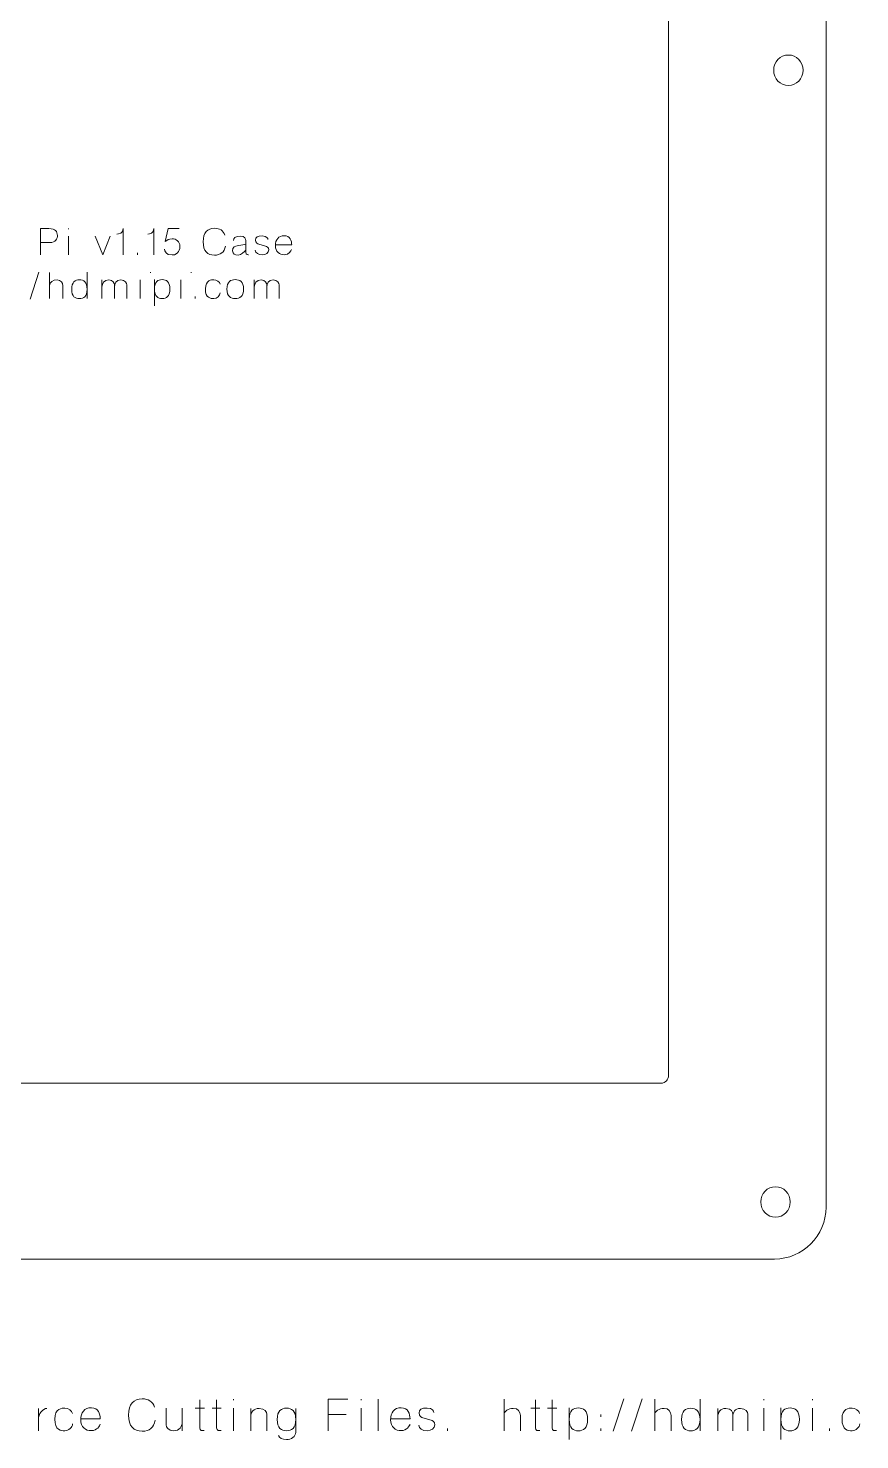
# Model space of a CAD drawing. Header units: inches. Extents: x -20.9 to 23.3, y -6.9 to 3.3.
# Drawn here: x -18.03 to -14.86, y -6.89 to -1.51 of the extents above; entities that cross this region are included whole.
import ezdxf

# ---------------------------------------------------------------- set-up
doc = ezdxf.new("R2010")
doc.units = ezdxf.units.IN
doc.header["$MEASUREMENT"] = 0
doc.layers.add('Layer 1', color=7, linetype='Continuous')

msp = doc.modelspace()

# ---------------------------------------------------------------- linework, layer by layer
at = {"layer": 'Layer 1', "color": 140, "lineweight": 9}
for points, knots in [([(-20.6968, -6.1997), (-20.805, -6.1997), (-20.8936, -6.1111), (-20.8936, -6.0028), (-20.8936, -6.0028), (-20.8936, 2.6586), (-20.8936, 2.6586), (-20.8936, 2.7668), (-20.805, 2.8554), (-20.6968, 2.8554), (-20.6968, 2.8554), (-15.1849, 2.8554), (-15.1849, 2.8554), (-15.0767, 2.8554), (-14.9881, 2.7668), (-14.9881, 2.6586), (-14.9881, 2.6586), (-14.9881, -6.0028), (-14.9881, -6.0028), (-14.9881, -6.1111), (-15.0767, -6.1997), (-15.1849, -6.1997), (-15.1849, -6.1997), (-20.6968, -6.1997), (-20.6968, -6.1997)], [0, 0, 0, 0, 1, 1, 1, 2, 2, 2, 3, 3, 3, 4, 4, 4, 5, 5, 5, 6, 6, 6, 7, 7, 7, 8, 8, 8, 8]), ([(-20.4324, -5.5304), (-20.4479, -5.5304), (-20.4605, -5.5169), (-20.4605, -5.5003), (-20.4605, -5.5003), (-20.4605, 2.1578), (-20.4605, 2.1578), (-20.4605, 2.1744), (-20.4479, 2.1879), (-20.4324, 2.1879), (-20.4324, 2.1879), (-15.6166, 2.1879), (-15.6166, 2.1879), (-15.6011, 2.1879), (-15.5885, 2.1744), (-15.5885, 2.1578), (-15.5885, 2.1578), (-15.5885, -5.5003), (-15.5885, -5.5003), (-15.5885, -5.5169), (-15.6011, -5.5304), (-15.6166, -5.5304), (-15.6166, -5.5304), (-20.4324, -5.5304), (-20.4324, -5.5304)], [0, 0, 0, 0, 1, 1, 1, 2, 2, 2, 3, 3, 3, 4, 4, 4, 5, 5, 5, 6, 6, 6, 7, 7, 7, 8, 8, 8, 8]), ([(-15.0755, -1.6721), (-15.0755, -1.7042), (-15.1006, -1.7302), (-15.1316, -1.7302), (-15.1626, -1.7302), (-15.1877, -1.7042), (-15.1877, -1.6721), (-15.1877, -1.6401), (-15.1626, -1.6141), (-15.1316, -1.6141), (-15.1006, -1.6141), (-15.0755, -1.6401), (-15.0755, -1.6721)], [0, 0, 0, 0, 1, 1, 1, 2, 2, 2, 3, 3, 3, 4, 4, 4, 4]), ([(-15.1247, -5.9825), (-15.1247, -6.0145), (-15.1498, -6.0405), (-15.1808, -6.0405), (-15.2118, -6.0405), (-15.2369, -6.0145), (-15.2369, -5.9825), (-15.2369, -5.9504), (-15.2118, -5.9244), (-15.1808, -5.9244), (-15.1498, -5.9244), (-15.1247, -5.9504), (-15.1247, -5.9825)], [0, 0, 0, 0, 1, 1, 1, 2, 2, 2, 3, 3, 3, 4, 4, 4, 4])]:
    msp.add_open_spline(points, degree=3, knots=knots, dxfattribs=at)
at = {"layer": 'Layer 1', "color": 222, "lineweight": 9}
for points, knots in [([(-17.9825, -2.3753), (-17.9825, -2.3753), (-17.9825, -2.2752), (-17.9825, -2.2752), (-17.9825, -2.2752), (-17.9505, -2.2752), (-17.9505, -2.2752), (-17.9248, -2.2752), (-17.919, -2.2875), (-17.9183, -2.3009), (-17.9178, -2.3144), (-17.925, -2.3284), (-17.9479, -2.3284), (-17.9479, -2.3284), (-17.9825, -2.3284), (-17.9825, -2.3284), (-17.9825, -2.3284), (-17.9479, -2.3284), (-17.9479, -2.3284), (-17.9254, -2.3284), (-17.9178, -2.3144), (-17.9183, -2.3009), (-17.919, -2.2875), (-17.9251, -2.2752), (-17.9505, -2.2752), (-17.9505, -2.2752), (-17.9825, -2.2752), (-17.9825, -2.2752), (-17.9825, -2.2752), (-17.9825, -2.3753), (-17.9825, -2.3753)], [0, 0, 0, 0, 1, 1, 1, 2, 2, 2, 3, 3, 3, 4, 4, 4, 5, 5, 5, 6, 6, 6, 7, 7, 7, 8, 8, 8, 9, 9, 9, 10, 10, 10, 10]), ([(-17.8756, -2.2776), (-17.8756, -2.2776), (-17.8756, -2.2751), (-17.8756, -2.2751), (-17.8756, -2.2751), (-17.8756, -2.2776), (-17.8756, -2.2776)], [0, 0, 0, 0, 1, 1, 1, 2, 2, 2, 2]), ([(-17.8756, -2.3752), (-17.8756, -2.3752), (-17.8756, -2.304), (-17.8756, -2.304), (-17.8756, -2.304), (-17.8756, -2.3755), (-17.8756, -2.3752)], [0, 0, 0, 0, 1, 1, 1, 2, 2, 2, 2]), ([(-17.7457, -2.3753), (-17.7457, -2.3753), (-17.7738, -2.3041), (-17.7738, -2.3041), (-17.7738, -2.3041), (-17.7457, -2.3753), (-17.7457, -2.3753), (-17.7457, -2.3753), (-17.7172, -2.3041), (-17.7172, -2.3041), (-17.7172, -2.3041), (-17.7457, -2.3753), (-17.7457, -2.3753)], [0, 0, 0, 0, 1, 1, 1, 2, 2, 2, 3, 3, 3, 4, 4, 4, 4]), ([(-17.6679, -2.3753), (-17.6679, -2.3753), (-17.6679, -2.2752), (-17.6679, -2.2752), (-17.6679, -2.2923), (-17.6844, -2.2963), (-17.6915, -2.2969), (-17.6844, -2.2963), (-17.6679, -2.2923), (-17.6679, -2.2752), (-17.6679, -2.2752), (-17.6679, -2.3753), (-17.6679, -2.3753)], [0, 0, 0, 0, 1, 1, 1, 2, 2, 2, 3, 3, 3, 4, 4, 4, 4]), ([(-17.5502, -2.2752), (-17.5502, -2.2923), (-17.5667, -2.2963), (-17.5738, -2.2969), (-17.5667, -2.2963), (-17.5502, -2.2923), (-17.5502, -2.2752), (-17.5502, -2.2752), (-17.5502, -2.3753), (-17.5502, -2.3753), (-17.5502, -2.3753), (-17.5502, -2.2752), (-17.5502, -2.2752)], [0, 0, 0, 0, 1, 1, 1, 2, 2, 2, 3, 3, 3, 4, 4, 4, 4]), ([(-17.4543, -2.2752), (-17.4543, -2.2752), (-17.4959, -2.2752), (-17.4959, -2.2752), (-17.4959, -2.2752), (-17.507, -2.3249), (-17.507, -2.3249), (-17.4991, -2.3183), (-17.4941, -2.3143), (-17.4804, -2.3143), (-17.4666, -2.3143), (-17.4511, -2.3235), (-17.4511, -2.343), (-17.4511, -2.3514), (-17.4557, -2.3757), (-17.4807, -2.3757), (-17.5055, -2.3757), (-17.5088, -2.3614), (-17.5105, -2.3533), (-17.5088, -2.3614), (-17.5055, -2.3757), (-17.4807, -2.3757), (-17.4557, -2.3757), (-17.4511, -2.3514), (-17.4511, -2.343), (-17.4511, -2.3235), (-17.4666, -2.3143), (-17.4804, -2.3143), (-17.4941, -2.3143), (-17.4991, -2.3183), (-17.507, -2.3249), (-17.507, -2.3249), (-17.4959, -2.2752), (-17.4959, -2.2752), (-17.4959, -2.2752), (-17.4543, -2.2752), (-17.4543, -2.2752)], [0, 0, 0, 0, 1, 1, 1, 2, 2, 2, 3, 3, 3, 4, 4, 4, 5, 5, 5, 6, 6, 6, 7, 7, 7, 8, 8, 8, 9, 9, 9, 10, 10, 10, 11, 11, 11, 12, 12, 12, 12]), ([(-17.2778, -2.3417), (-17.2822, -2.3656), (-17.2966, -2.3764), (-17.3194, -2.3764), (-17.347, -2.3764), (-17.3627, -2.3608), (-17.3627, -2.3252), (-17.3627, -2.2898), (-17.347, -2.274), (-17.3194, -2.274), (-17.2997, -2.274), (-17.2861, -2.2822), (-17.28, -2.2999), (-17.2861, -2.2822), (-17.2997, -2.274), (-17.3194, -2.274), (-17.347, -2.274), (-17.3627, -2.2898), (-17.3627, -2.3252), (-17.3627, -2.3608), (-17.347, -2.3764), (-17.3194, -2.3764), (-17.2966, -2.3764), (-17.2822, -2.3656), (-17.2778, -2.3417)], [0, 0, 0, 0, 1, 1, 1, 2, 2, 2, 3, 3, 3, 4, 4, 4, 5, 5, 5, 6, 6, 6, 7, 7, 7, 8, 8, 8, 8]), ([(-17.1901, -2.3753), (-17.1901, -2.3753), (-17.2, -2.3746), (-17.2, -2.3663), (-17.2, -2.3663), (-17.2, -2.3206), (-17.2, -2.3206), (-17.2, -2.3148), (-17.2029, -2.3037), (-17.2216, -2.3037), (-17.2404, -2.3037), (-17.2473, -2.3122), (-17.2473, -2.3209), (-17.2473, -2.3122), (-17.2404, -2.3037), (-17.2216, -2.3037), (-17.2029, -2.3037), (-17.2, -2.3148), (-17.2, -2.3206), (-17.2, -2.3206), (-17.2, -2.3663), (-17.2, -2.3663), (-17.2, -2.3746), (-17.1901, -2.3753), (-17.1901, -2.3753)], [0, 0, 0, 0, 1, 1, 1, 2, 2, 2, 3, 3, 3, 4, 4, 4, 5, 5, 5, 6, 6, 6, 7, 7, 7, 8, 8, 8, 8]), ([(-17.1158, -2.3169), (-17.1155, -2.3134), (-17.1201, -2.3037), (-17.1376, -2.303), (-17.1551, -2.3026), (-17.1631, -2.3081), (-17.1631, -2.3188), (-17.1631, -2.3297), (-17.1541, -2.333), (-17.1508, -2.334), (-17.1508, -2.334), (-17.1246, -2.3417), (-17.1246, -2.3417), (-17.1211, -2.3426), (-17.1128, -2.3463), (-17.1128, -2.3566), (-17.1128, -2.3669), (-17.1237, -2.3753), (-17.1376, -2.3753), (-17.1515, -2.3753), (-17.1641, -2.368), (-17.1641, -2.3571), (-17.1641, -2.368), (-17.1515, -2.3753), (-17.1376, -2.3753), (-17.1237, -2.3753), (-17.1128, -2.3669), (-17.1128, -2.3566), (-17.1128, -2.3463), (-17.1211, -2.3426), (-17.1246, -2.3417), (-17.1246, -2.3417), (-17.1508, -2.334), (-17.1508, -2.334), (-17.1541, -2.333), (-17.1631, -2.3297), (-17.1631, -2.3188), (-17.1631, -2.3081), (-17.1551, -2.3026), (-17.1376, -2.303), (-17.1201, -2.3037), (-17.1155, -2.3134), (-17.1158, -2.3169)], [0, 0, 0, 0, 1, 1, 1, 2, 2, 2, 3, 3, 3, 4, 4, 4, 5, 5, 5, 6, 6, 6, 7, 7, 7, 8, 8, 8, 9, 9, 9, 10, 10, 10, 11, 11, 11, 12, 12, 12, 13, 13, 13, 14, 14, 14, 14]), ([(-17.0872, -2.3373), (-17.0872, -2.3373), (-17.0251, -2.3373), (-17.0251, -2.3373), (-17.0251, -2.3219), (-17.0312, -2.3022), (-17.0533, -2.3022), (-17.0752, -2.3022), (-17.0873, -2.3172), (-17.0873, -2.3401), (-17.0873, -2.3631), (-17.0718, -2.3753), (-17.0533, -2.3748), (-17.0347, -2.3742), (-17.0267, -2.3598), (-17.0257, -2.3546), (-17.0267, -2.3598), (-17.0347, -2.3742), (-17.0533, -2.3748), (-17.0718, -2.3753), (-17.0873, -2.3631), (-17.0873, -2.3401), (-17.0873, -2.3172), (-17.0752, -2.3022), (-17.0533, -2.3022), (-17.0312, -2.3022), (-17.0251, -2.3219), (-17.0251, -2.3373), (-17.0251, -2.3373), (-17.0872, -2.3373), (-17.0872, -2.3373)], [0, 0, 0, 0, 1, 1, 1, 2, 2, 2, 3, 3, 3, 4, 4, 4, 5, 5, 5, 6, 6, 6, 7, 7, 7, 8, 8, 8, 9, 9, 9, 10, 10, 10, 10]), ([(-17.2, -2.3571), (-17.2041, -2.3631), (-17.2184, -2.3766), (-17.2298, -2.3762), (-17.2413, -2.3757), (-17.2505, -2.3721), (-17.2505, -2.3594), (-17.2505, -2.3465), (-17.2427, -2.341), (-17.228, -2.3397), (-17.2134, -2.3383), (-17.2069, -2.336), (-17.2, -2.3341), (-17.2069, -2.336), (-17.2134, -2.3383), (-17.228, -2.3397), (-17.2427, -2.341), (-17.2505, -2.3465), (-17.2505, -2.3594), (-17.2505, -2.3721), (-17.2413, -2.3757), (-17.2298, -2.3762), (-17.2184, -2.3766), (-17.2041, -2.3631), (-17.2, -2.3571)], [0, 0, 0, 0, 1, 1, 1, 2, 2, 2, 3, 3, 3, 4, 4, 4, 5, 5, 5, 6, 6, 6, 7, 7, 7, 8, 8, 8, 8]), ([(-17.6131, -2.3677), (-17.6131, -2.3677), (-17.6131, -2.3753), (-17.6131, -2.3753), (-17.6131, -2.3753), (-17.6131, -2.3677), (-17.6131, -2.3677)], [0, 0, 0, 0, 1, 1, 1, 2, 2, 2, 2]), ([(-18.0225, -2.5434), (-18.0225, -2.5434), (-17.9885, -2.4409), (-17.9885, -2.4409), (-17.9885, -2.4409), (-18.0225, -2.5434), (-18.0225, -2.5434)], [0, 0, 0, 0, 1, 1, 1, 2, 2, 2, 2]), ([(-17.9489, -2.542), (-17.9489, -2.542), (-17.9489, -2.4419), (-17.9489, -2.4419), (-17.9489, -2.4419), (-17.9489, -2.542), (-17.9489, -2.542)], [0, 0, 0, 0, 1, 1, 1, 2, 2, 2, 2]), ([(-17.897, -2.542), (-17.897, -2.542), (-17.897, -2.4933), (-17.897, -2.4933), (-17.897, -2.4806), (-17.9046, -2.4711), (-17.9195, -2.4708), (-17.9346, -2.4705), (-17.9489, -2.4797), (-17.9489, -2.4917), (-17.9489, -2.4797), (-17.9346, -2.4705), (-17.9195, -2.4708), (-17.9046, -2.4711), (-17.897, -2.4806), (-17.897, -2.4933), (-17.897, -2.4933), (-17.897, -2.542), (-17.897, -2.542)], [0, 0, 0, 0, 1, 1, 1, 2, 2, 2, 3, 3, 3, 4, 4, 4, 5, 5, 5, 6, 6, 6, 6]), ([(-17.8637, -2.5062), (-17.8637, -2.5339), (-17.8506, -2.542), (-17.8345, -2.542), (-17.8184, -2.542), (-17.805, -2.5339), (-17.805, -2.5062), (-17.805, -2.4784), (-17.8184, -2.4704), (-17.8345, -2.4704), (-17.8506, -2.4704), (-17.8637, -2.4784), (-17.8637, -2.5062)], [0, 0, 0, 0, 1, 1, 1, 2, 2, 2, 3, 3, 3, 4, 4, 4, 4]), ([(-17.8637, -2.5062), (-17.8637, -2.5339), (-17.8506, -2.542), (-17.8345, -2.542), (-17.8184, -2.542), (-17.805, -2.5339), (-17.805, -2.5062), (-17.805, -2.4784), (-17.8184, -2.4704), (-17.8345, -2.4704), (-17.8506, -2.4704), (-17.8637, -2.4784), (-17.8637, -2.5062)], [0, 0, 0, 0, 1, 1, 1, 2, 2, 2, 3, 3, 3, 4, 4, 4, 4]), ([(-17.8049, -2.542), (-17.8049, -2.542), (-17.8049, -2.4416), (-17.8049, -2.4416), (-17.8049, -2.4416), (-17.8049, -2.542), (-17.8049, -2.542)], [0, 0, 0, 0, 1, 1, 1, 2, 2, 2, 2]), ([(-17.701, -2.4893), (-17.701, -2.4829), (-17.7052, -2.4709), (-17.7228, -2.4708), (-17.7404, -2.4706), (-17.7484, -2.4844), (-17.7484, -2.4972), (-17.7484, -2.4844), (-17.7404, -2.4706), (-17.7228, -2.4708), (-17.7052, -2.4709), (-17.701, -2.4829), (-17.701, -2.4893), (-17.701, -2.4893), (-17.701, -2.542), (-17.701, -2.542), (-17.701, -2.542), (-17.701, -2.4893), (-17.701, -2.4893)], [0, 0, 0, 0, 1, 1, 1, 2, 2, 2, 3, 3, 3, 4, 4, 4, 5, 5, 5, 6, 6, 6, 6]), ([(-17.7484, -2.4708), (-17.7484, -2.4708), (-17.7484, -2.542), (-17.7484, -2.542), (-17.7484, -2.542), (-17.7484, -2.4708), (-17.7484, -2.4708)], [0, 0, 0, 0, 1, 1, 1, 2, 2, 2, 2]), ([(-17.6533, -2.4893), (-17.6533, -2.4829), (-17.6594, -2.4709), (-17.677, -2.4708), (-17.6946, -2.4706), (-17.701, -2.4844), (-17.701, -2.4972), (-17.701, -2.4844), (-17.6946, -2.4706), (-17.677, -2.4708), (-17.6594, -2.4709), (-17.6533, -2.4829), (-17.6533, -2.4893), (-17.6533, -2.4893), (-17.6533, -2.542), (-17.6533, -2.542), (-17.6533, -2.542), (-17.6533, -2.4893), (-17.6533, -2.4893)], [0, 0, 0, 0, 1, 1, 1, 2, 2, 2, 3, 3, 3, 4, 4, 4, 5, 5, 5, 6, 6, 6, 6]), ([(-17.6027, -2.5419), (-17.6027, -2.5419), (-17.6027, -2.4706), (-17.6027, -2.4706), (-17.6027, -2.4706), (-17.6027, -2.5421), (-17.6027, -2.5419)], [0, 0, 0, 0, 1, 1, 1, 2, 2, 2, 2]), ([(-17.5633, -2.4443), (-17.5633, -2.4443), (-17.5633, -2.4418), (-17.5633, -2.4418), (-17.5633, -2.4418), (-17.5633, -2.4443), (-17.5633, -2.4443)], [0, 0, 0, 0, 1, 1, 1, 2, 2, 2, 2]), ([(-17.5484, -2.4694), (-17.5484, -2.4694), (-17.5484, -2.5696), (-17.5484, -2.5696), (-17.5484, -2.5696), (-17.5484, -2.4694), (-17.5484, -2.4694)], [0, 0, 0, 0, 1, 1, 1, 2, 2, 2, 2]), ([(-17.5482, -2.5056), (-17.5482, -2.4776), (-17.535, -2.4694), (-17.5189, -2.4694), (-17.5028, -2.4694), (-17.4895, -2.4776), (-17.4895, -2.5056), (-17.4895, -2.5338), (-17.5028, -2.542), (-17.5189, -2.542), (-17.535, -2.542), (-17.5482, -2.5338), (-17.5482, -2.5056)], [0, 0, 0, 0, 1, 1, 1, 2, 2, 2, 3, 3, 3, 4, 4, 4, 4]), ([(-17.4477, -2.5419), (-17.4477, -2.5419), (-17.4477, -2.4706), (-17.4477, -2.4706), (-17.4477, -2.4706), (-17.4477, -2.5421), (-17.4477, -2.5419)], [0, 0, 0, 0, 1, 1, 1, 2, 2, 2, 2]), ([(-17.4083, -2.4443), (-17.4083, -2.4443), (-17.4083, -2.4418), (-17.4083, -2.4418), (-17.4083, -2.4418), (-17.4083, -2.4443), (-17.4083, -2.4443)], [0, 0, 0, 0, 1, 1, 1, 2, 2, 2, 2]), ([(-17.2975, -2.5194), (-17.298, -2.531), (-17.3105, -2.542), (-17.3223, -2.542), (-17.3339, -2.542), (-17.354, -2.54), (-17.354, -2.5052), (-17.354, -2.4705), (-17.3315, -2.4701), (-17.3217, -2.4701), (-17.3118, -2.4701), (-17.2988, -2.4777), (-17.298, -2.4874), (-17.2988, -2.4777), (-17.3118, -2.4701), (-17.3217, -2.4701), (-17.3315, -2.4701), (-17.354, -2.4705), (-17.354, -2.5052), (-17.354, -2.54), (-17.3339, -2.542), (-17.3223, -2.542), (-17.3105, -2.542), (-17.298, -2.531), (-17.2975, -2.5194)], [0, 0, 0, 0, 1, 1, 1, 2, 2, 2, 3, 3, 3, 4, 4, 4, 5, 5, 5, 6, 6, 6, 7, 7, 7, 8, 8, 8, 8]), ([(-17.2718, -2.5056), (-17.2718, -2.4776), (-17.2575, -2.4694), (-17.2403, -2.4694), (-17.223, -2.4694), (-17.2088, -2.4776), (-17.2088, -2.5056), (-17.2088, -2.5338), (-17.223, -2.542), (-17.2403, -2.542), (-17.2575, -2.542), (-17.2718, -2.5338), (-17.2718, -2.5056)], [0, 0, 0, 0, 1, 1, 1, 2, 2, 2, 3, 3, 3, 4, 4, 4, 4]), ([(-17.1203, -2.4893), (-17.1203, -2.4829), (-17.1245, -2.4709), (-17.1421, -2.4708), (-17.1597, -2.4706), (-17.1677, -2.4844), (-17.1677, -2.4972), (-17.1677, -2.4844), (-17.1597, -2.4706), (-17.1421, -2.4708), (-17.1245, -2.4709), (-17.1203, -2.4829), (-17.1203, -2.4893), (-17.1203, -2.4893), (-17.1203, -2.542), (-17.1203, -2.542), (-17.1203, -2.542), (-17.1203, -2.4893), (-17.1203, -2.4893)], [0, 0, 0, 0, 1, 1, 1, 2, 2, 2, 3, 3, 3, 4, 4, 4, 5, 5, 5, 6, 6, 6, 6]), ([(-17.1677, -2.4708), (-17.1677, -2.4708), (-17.1677, -2.542), (-17.1677, -2.542), (-17.1677, -2.542), (-17.1677, -2.4708), (-17.1677, -2.4708)], [0, 0, 0, 0, 1, 1, 1, 2, 2, 2, 2]), ([(-17.0726, -2.4893), (-17.0726, -2.4829), (-17.0787, -2.4709), (-17.0963, -2.4708), (-17.1139, -2.4706), (-17.1203, -2.4844), (-17.1203, -2.4972), (-17.1203, -2.4844), (-17.1139, -2.4706), (-17.0963, -2.4708), (-17.0787, -2.4709), (-17.0726, -2.4829), (-17.0726, -2.4893), (-17.0726, -2.4893), (-17.0726, -2.542), (-17.0726, -2.542), (-17.0726, -2.542), (-17.0726, -2.4893), (-17.0726, -2.4893)], [0, 0, 0, 0, 1, 1, 1, 2, 2, 2, 3, 3, 3, 4, 4, 4, 5, 5, 5, 6, 6, 6, 6]), ([(-17.3934, -2.542), (-17.3934, -2.542), (-17.3934, -2.5344), (-17.3934, -2.5344), (-17.3934, -2.5344), (-17.3934, -2.542), (-17.3934, -2.542)], [0, 0, 0, 0, 1, 1, 1, 2, 2, 2, 2]), ([(-17.991, -6.8104), (-17.9915, -6.7912), (-17.9738, -6.7684), (-17.9583, -6.7686), (-17.9738, -6.7684), (-17.9915, -6.7912), (-17.991, -6.8104)], [0, 0, 0, 0, 1, 1, 1, 2, 2, 2, 2]), ([(-17.991, -6.854), (-17.991, -6.854), (-17.991, -6.7686), (-17.991, -6.7686), (-17.991, -6.7686), (-17.991, -6.854), (-17.991, -6.854)], [0, 0, 0, 0, 1, 1, 1, 2, 2, 2, 2]), ([(-17.8605, -6.8269), (-17.861, -6.8409), (-17.876, -6.854), (-17.8902, -6.854), (-17.9042, -6.854), (-17.9283, -6.8517), (-17.9283, -6.8099), (-17.9283, -6.7682), (-17.9013, -6.7677), (-17.8895, -6.7677), (-17.8777, -6.7677), (-17.862, -6.7769), (-17.861, -6.7886), (-17.862, -6.7769), (-17.8777, -6.7677), (-17.8895, -6.7677), (-17.9013, -6.7677), (-17.9283, -6.7682), (-17.9283, -6.8099), (-17.9283, -6.8517), (-17.9042, -6.854), (-17.8902, -6.854), (-17.876, -6.854), (-17.861, -6.8409), (-17.8605, -6.8269)], [0, 0, 0, 0, 1, 1, 1, 2, 2, 2, 3, 3, 3, 4, 4, 4, 5, 5, 5, 6, 6, 6, 7, 7, 7, 8, 8, 8, 8]), ([(-17.755, -6.8084), (-17.755, -6.7899), (-17.7624, -6.7662), (-17.7888, -6.7662), (-17.8152, -6.7662), (-17.8296, -6.7842), (-17.8296, -6.8117), (-17.8296, -6.8394), (-17.811, -6.854), (-17.7888, -6.8534), (-17.7665, -6.8527), (-17.7569, -6.8354), (-17.7557, -6.8292), (-17.7569, -6.8354), (-17.7665, -6.8527), (-17.7888, -6.8534), (-17.811, -6.854), (-17.8296, -6.8394), (-17.8296, -6.8117), (-17.8296, -6.7842), (-17.8152, -6.7662), (-17.7888, -6.7662), (-17.7624, -6.7662), (-17.755, -6.7899), (-17.755, -6.8084), (-17.755, -6.8084), (-17.8295, -6.8084), (-17.8295, -6.8084), (-17.8295, -6.8084), (-17.755, -6.8084), (-17.755, -6.8084)], [0, 0, 0, 0, 1, 1, 1, 2, 2, 2, 3, 3, 3, 4, 4, 4, 5, 5, 5, 6, 6, 6, 7, 7, 7, 8, 8, 8, 9, 9, 9, 10, 10, 10, 10]), ([(-17.5452, -6.8137), (-17.5505, -6.8424), (-17.5679, -6.8554), (-17.5952, -6.8554), (-17.6283, -6.8554), (-17.6471, -6.8365), (-17.6471, -6.7939), (-17.6471, -6.7514), (-17.6283, -6.7324), (-17.5952, -6.7324), (-17.5715, -6.7324), (-17.5552, -6.7423), (-17.5479, -6.7636), (-17.5552, -6.7423), (-17.5715, -6.7324), (-17.5952, -6.7324), (-17.6283, -6.7324), (-17.6471, -6.7514), (-17.6471, -6.7939), (-17.6471, -6.8365), (-17.6283, -6.8554), (-17.5952, -6.8554), (-17.5679, -6.8554), (-17.5505, -6.8424), (-17.5452, -6.8137)], [0, 0, 0, 0, 1, 1, 1, 2, 2, 2, 3, 3, 3, 4, 4, 4, 5, 5, 5, 6, 6, 6, 7, 7, 7, 8, 8, 8, 8]), ([(-17.504, -6.7682), (-17.504, -6.7682), (-17.504, -6.8317), (-17.504, -6.8317), (-17.504, -6.8394), (-17.4963, -6.8537), (-17.4752, -6.8539), (-17.4538, -6.854), (-17.4425, -6.8375), (-17.4425, -6.8222), (-17.4425, -6.8375), (-17.4538, -6.854), (-17.4752, -6.8539), (-17.4963, -6.8537), (-17.504, -6.8394), (-17.504, -6.8317), (-17.504, -6.8317), (-17.504, -6.7682), (-17.504, -6.7682)], [0, 0, 0, 0, 1, 1, 1, 2, 2, 2, 3, 3, 3, 4, 4, 4, 5, 5, 5, 6, 6, 6, 6]), ([(-17.4425, -6.7682), (-17.4425, -6.7682), (-17.4425, -6.8539), (-17.4425, -6.8539), (-17.4425, -6.8539), (-17.4425, -6.7682), (-17.4425, -6.7682)], [0, 0, 0, 0, 1, 1, 1, 2, 2, 2, 2]), ([(-17.3927, -6.7677), (-17.3927, -6.7677), (-17.3578, -6.7677), (-17.3578, -6.7677), (-17.3578, -6.7677), (-17.3927, -6.7677), (-17.3927, -6.7677)], [0, 0, 0, 0, 1, 1, 1, 2, 2, 2, 2]), ([(-17.3582, -6.8532), (-17.3663, -6.8537), (-17.3752, -6.854), (-17.3752, -6.8429), (-17.3752, -6.8429), (-17.3752, -6.7363), (-17.3752, -6.7363), (-17.3752, -6.7363), (-17.3752, -6.8429), (-17.3752, -6.8429), (-17.3752, -6.854), (-17.3663, -6.8537), (-17.3582, -6.8532)], [0, 0, 0, 0, 1, 1, 1, 2, 2, 2, 3, 3, 3, 4, 4, 4, 4]), ([(-17.3287, -6.7677), (-17.3287, -6.7677), (-17.2938, -6.7677), (-17.2938, -6.7677), (-17.2938, -6.7677), (-17.3287, -6.7677), (-17.3287, -6.7677)], [0, 0, 0, 0, 1, 1, 1, 2, 2, 2, 2]), ([(-17.2942, -6.8532), (-17.3023, -6.8537), (-17.3112, -6.854), (-17.3112, -6.8429), (-17.3112, -6.8429), (-17.3112, -6.7363), (-17.3112, -6.7363), (-17.3112, -6.7363), (-17.3112, -6.8429), (-17.3112, -6.8429), (-17.3112, -6.854), (-17.3023, -6.8537), (-17.2942, -6.8532)], [0, 0, 0, 0, 1, 1, 1, 2, 2, 2, 3, 3, 3, 4, 4, 4, 4]), ([(-17.2465, -6.7338), (-17.2465, -6.7338), (-17.2465, -6.7368), (-17.2465, -6.7368), (-17.2465, -6.7368), (-17.2465, -6.7338), (-17.2465, -6.7338)], [0, 0, 0, 0, 1, 1, 1, 2, 2, 2, 2]), ([(-17.2465, -6.7684), (-17.2465, -6.7684), (-17.2465, -6.8539), (-17.2465, -6.8539), (-17.2465, -6.8542), (-17.2465, -6.7684), (-17.2465, -6.7684)], [0, 0, 0, 0, 1, 1, 1, 2, 2, 2, 2]), ([(-17.12, -6.7907), (-17.12, -6.7831), (-17.1277, -6.7687), (-17.1488, -6.7686), (-17.1702, -6.7684), (-17.1813, -6.7849), (-17.1813, -6.8002), (-17.1813, -6.7849), (-17.1702, -6.7684), (-17.1488, -6.7686), (-17.1277, -6.7687), (-17.12, -6.7831), (-17.12, -6.7907), (-17.12, -6.7907), (-17.12, -6.854), (-17.12, -6.854), (-17.12, -6.854), (-17.12, -6.7907), (-17.12, -6.7907)], [0, 0, 0, 0, 1, 1, 1, 2, 2, 2, 3, 3, 3, 4, 4, 4, 5, 5, 5, 6, 6, 6, 6]), ([(-17.1813, -6.7686), (-17.1813, -6.7686), (-17.1813, -6.854), (-17.1813, -6.854), (-17.1813, -6.854), (-17.1813, -6.7686), (-17.1813, -6.7686)], [0, 0, 0, 0, 1, 1, 1, 2, 2, 2, 2]), ([(-17.045, -6.7677), (-17.0257, -6.7677), (-17.0097, -6.7774), (-17.0097, -6.8107), (-17.0097, -6.844), (-17.0257, -6.8537), (-17.045, -6.8537), (-17.0643, -6.8537), (-17.0802, -6.844), (-17.0802, -6.8107), (-17.0802, -6.7774), (-17.0643, -6.7677), (-17.045, -6.7677)], [0, 0, 0, 0, 1, 1, 1, 2, 2, 2, 3, 3, 3, 4, 4, 4, 4]), ([(-17.045, -6.7677), (-17.0257, -6.7677), (-17.0097, -6.7774), (-17.0097, -6.8107), (-17.0097, -6.844), (-17.0257, -6.8537), (-17.045, -6.8537), (-17.0643, -6.8537), (-17.0802, -6.844), (-17.0802, -6.8107), (-17.0802, -6.7774), (-17.0643, -6.7677), (-17.045, -6.7677)], [0, 0, 0, 0, 1, 1, 1, 2, 2, 2, 3, 3, 3, 4, 4, 4, 4]), ([(-17.0752, -6.8714), (-17.0733, -6.8813), (-17.0612, -6.887), (-17.0445, -6.8877), (-17.0275, -6.8882), (-17.0097, -6.8757), (-17.0097, -6.8602), (-17.0097, -6.8602), (-17.0097, -6.7691), (-17.0097, -6.7691), (-17.0097, -6.7691), (-17.0097, -6.8602), (-17.0097, -6.8602), (-17.0097, -6.8757), (-17.0275, -6.8882), (-17.0445, -6.8877), (-17.0612, -6.887), (-17.0733, -6.8813), (-17.0752, -6.8714)], [0, 0, 0, 0, 1, 1, 1, 2, 2, 2, 3, 3, 3, 4, 4, 4, 5, 5, 5, 6, 6, 6, 6]), ([(-16.8857, -6.854), (-16.8857, -6.854), (-16.8857, -6.7339), (-16.8857, -6.7339), (-16.8857, -6.7339), (-16.8112, -6.7339), (-16.8112, -6.7339), (-16.8112, -6.7339), (-16.8857, -6.7339), (-16.8857, -6.7339), (-16.8857, -6.7339), (-16.8857, -6.854), (-16.8857, -6.854)], [0, 0, 0, 0, 1, 1, 1, 2, 2, 2, 3, 3, 3, 4, 4, 4, 4]), ([(-16.7608, -6.7338), (-16.7608, -6.7338), (-16.7608, -6.7368), (-16.7608, -6.7368), (-16.7608, -6.7368), (-16.7608, -6.7338), (-16.7608, -6.7338)], [0, 0, 0, 0, 1, 1, 1, 2, 2, 2, 2]), ([(-16.7608, -6.7684), (-16.7608, -6.7684), (-16.7608, -6.8539), (-16.7608, -6.8539), (-16.7608, -6.8542), (-16.7608, -6.7684), (-16.7608, -6.7684)], [0, 0, 0, 0, 1, 1, 1, 2, 2, 2, 2]), ([(-16.6957, -6.854), (-16.6957, -6.854), (-16.6957, -6.7339), (-16.6957, -6.7339), (-16.6957, -6.7339), (-16.6957, -6.854), (-16.6957, -6.854)], [0, 0, 0, 0, 1, 1, 1, 2, 2, 2, 2]), ([(-16.6483, -6.8084), (-16.6483, -6.8084), (-16.5739, -6.8084), (-16.5739, -6.8084), (-16.5739, -6.7899), (-16.5812, -6.7662), (-16.6077, -6.7662), (-16.634, -6.7662), (-16.6485, -6.7842), (-16.6485, -6.8117), (-16.6485, -6.8394), (-16.6298, -6.854), (-16.6077, -6.8534), (-16.5854, -6.8527), (-16.5757, -6.8354), (-16.5745, -6.8292), (-16.5757, -6.8354), (-16.5854, -6.8527), (-16.6077, -6.8534), (-16.6298, -6.854), (-16.6485, -6.8394), (-16.6485, -6.8117), (-16.6485, -6.7842), (-16.634, -6.7662), (-16.6077, -6.7662), (-16.5812, -6.7662), (-16.5739, -6.7899), (-16.5739, -6.8084), (-16.5739, -6.8084), (-16.6483, -6.8084), (-16.6483, -6.8084)], [0, 0, 0, 0, 1, 1, 1, 2, 2, 2, 3, 3, 3, 4, 4, 4, 5, 5, 5, 6, 6, 6, 7, 7, 7, 8, 8, 8, 9, 9, 9, 10, 10, 10, 10]), ([(-16.483, -6.7839), (-16.4827, -6.7797), (-16.4882, -6.7681), (-16.5092, -6.7672), (-16.5302, -6.7667), (-16.5398, -6.7734), (-16.5398, -6.7862), (-16.5398, -6.7992), (-16.529, -6.8032), (-16.525, -6.8044), (-16.525, -6.8044), (-16.4935, -6.8137), (-16.4935, -6.8137), (-16.4894, -6.8147), (-16.4794, -6.8192), (-16.4794, -6.8315), (-16.4794, -6.8439), (-16.4925, -6.854), (-16.5092, -6.854), (-16.5258, -6.854), (-16.541, -6.8452), (-16.541, -6.8322), (-16.541, -6.8452), (-16.5258, -6.854), (-16.5092, -6.854), (-16.4925, -6.854), (-16.4794, -6.8439), (-16.4794, -6.8315), (-16.4794, -6.8192), (-16.4894, -6.8147), (-16.4935, -6.8137), (-16.4935, -6.8137), (-16.525, -6.8044), (-16.525, -6.8044), (-16.529, -6.8032), (-16.5398, -6.7992), (-16.5398, -6.7862), (-16.5398, -6.7734), (-16.5302, -6.7667), (-16.5092, -6.7672), (-16.4882, -6.7681), (-16.4827, -6.7797), (-16.483, -6.7839)], [0, 0, 0, 0, 1, 1, 1, 2, 2, 2, 3, 3, 3, 4, 4, 4, 5, 5, 5, 6, 6, 6, 7, 7, 7, 8, 8, 8, 9, 9, 9, 10, 10, 10, 11, 11, 11, 12, 12, 12, 13, 13, 13, 14, 14, 14, 14]), ([(-16.2157, -6.7339), (-16.2157, -6.7339), (-16.2157, -6.854), (-16.2157, -6.854), (-16.2157, -6.854), (-16.2157, -6.7339), (-16.2157, -6.7339)], [0, 0, 0, 0, 1, 1, 1, 2, 2, 2, 2]), ([(-16.1534, -6.7956), (-16.1534, -6.7804), (-16.1625, -6.7689), (-16.1804, -6.7686), (-16.1985, -6.7682), (-16.2157, -6.7792), (-16.2157, -6.7937), (-16.2157, -6.7792), (-16.1985, -6.7682), (-16.1804, -6.7686), (-16.1625, -6.7689), (-16.1534, -6.7804), (-16.1534, -6.7956), (-16.1534, -6.7956), (-16.1534, -6.854), (-16.1534, -6.854), (-16.1534, -6.854), (-16.1534, -6.7956), (-16.1534, -6.7956)], [0, 0, 0, 0, 1, 1, 1, 2, 2, 2, 3, 3, 3, 4, 4, 4, 5, 5, 5, 6, 6, 6, 6]), ([(-16.1135, -6.7677), (-16.1135, -6.7677), (-16.0787, -6.7677), (-16.0787, -6.7677), (-16.0787, -6.7677), (-16.1135, -6.7677), (-16.1135, -6.7677)], [0, 0, 0, 0, 1, 1, 1, 2, 2, 2, 2]), ([(-16.079, -6.8532), (-16.0872, -6.8537), (-16.096, -6.854), (-16.096, -6.8429), (-16.096, -6.8429), (-16.096, -6.7363), (-16.096, -6.7363), (-16.096, -6.7363), (-16.096, -6.8429), (-16.096, -6.8429), (-16.096, -6.854), (-16.0872, -6.8537), (-16.079, -6.8532)], [0, 0, 0, 0, 1, 1, 1, 2, 2, 2, 3, 3, 3, 4, 4, 4, 4]), ([(-16.0495, -6.7677), (-16.0495, -6.7677), (-16.0147, -6.7677), (-16.0147, -6.7677), (-16.0147, -6.7677), (-16.0495, -6.7677), (-16.0495, -6.7677)], [0, 0, 0, 0, 1, 1, 1, 2, 2, 2, 2]), ([(-16.015, -6.8532), (-16.0232, -6.8537), (-16.032, -6.854), (-16.032, -6.8429), (-16.032, -6.8429), (-16.032, -6.7363), (-16.032, -6.7363), (-16.032, -6.7363), (-16.032, -6.8429), (-16.032, -6.8429), (-16.032, -6.854), (-16.0232, -6.8537), (-16.015, -6.8532)], [0, 0, 0, 0, 1, 1, 1, 2, 2, 2, 3, 3, 3, 4, 4, 4, 4]), ([(-15.9675, -6.8872), (-15.9675, -6.8872), (-15.9675, -6.7669), (-15.9675, -6.7669), (-15.9675, -6.7669), (-15.9675, -6.8872), (-15.9675, -6.8872)], [0, 0, 0, 0, 1, 1, 1, 2, 2, 2, 2]), ([(-15.9322, -6.854), (-15.9129, -6.854), (-15.8969, -6.8442), (-15.8969, -6.8104), (-15.8969, -6.7767), (-15.9129, -6.7669), (-15.9322, -6.7669), (-15.9515, -6.7669), (-15.9673, -6.7767), (-15.9673, -6.8104), (-15.9673, -6.8442), (-15.9515, -6.854), (-15.9322, -6.854)], [0, 0, 0, 0, 1, 1, 1, 2, 2, 2, 3, 3, 3, 4, 4, 4, 4]), ([(-15.9322, -6.854), (-15.9129, -6.854), (-15.8969, -6.8442), (-15.8969, -6.8104), (-15.8969, -6.7767), (-15.9129, -6.7669), (-15.9322, -6.7669), (-15.9515, -6.7669), (-15.9673, -6.7767), (-15.9673, -6.8104), (-15.9673, -6.8442), (-15.9515, -6.854), (-15.9322, -6.854)], [0, 0, 0, 0, 1, 1, 1, 2, 2, 2, 3, 3, 3, 4, 4, 4, 4]), ([(-15.7589, -6.7328), (-15.7589, -6.7328), (-15.7997, -6.8557), (-15.7997, -6.8557), (-15.7997, -6.8557), (-15.7589, -6.7328), (-15.7589, -6.7328)], [0, 0, 0, 0, 1, 1, 1, 2, 2, 2, 2]), ([(-15.6885, -6.7328), (-15.6885, -6.7328), (-15.7293, -6.8557), (-15.7293, -6.8557), (-15.7293, -6.8557), (-15.6885, -6.7328), (-15.6885, -6.7328)], [0, 0, 0, 0, 1, 1, 1, 2, 2, 2, 2]), ([(-15.641, -6.854), (-15.641, -6.854), (-15.641, -6.7339), (-15.641, -6.7339), (-15.641, -6.7339), (-15.641, -6.854), (-15.641, -6.854)], [0, 0, 0, 0, 1, 1, 1, 2, 2, 2, 2]), ([(-15.5787, -6.854), (-15.5787, -6.854), (-15.5787, -6.7956), (-15.5787, -6.7956), (-15.5787, -6.7804), (-15.5879, -6.7689), (-15.6057, -6.7686), (-15.6239, -6.7682), (-15.641, -6.7792), (-15.641, -6.7937), (-15.641, -6.7792), (-15.6239, -6.7682), (-15.6057, -6.7686), (-15.5879, -6.7689), (-15.5787, -6.7804), (-15.5787, -6.7956), (-15.5787, -6.7956), (-15.5787, -6.854), (-15.5787, -6.854)], [0, 0, 0, 0, 1, 1, 1, 2, 2, 2, 3, 3, 3, 4, 4, 4, 5, 5, 5, 6, 6, 6, 6]), ([(-15.5037, -6.7681), (-15.4844, -6.7681), (-15.4684, -6.7777), (-15.4684, -6.8111), (-15.4684, -6.8444), (-15.4844, -6.854), (-15.5037, -6.854), (-15.523, -6.854), (-15.5388, -6.8444), (-15.5388, -6.8111), (-15.5388, -6.7777), (-15.523, -6.7681), (-15.5037, -6.7681)], [0, 0, 0, 0, 1, 1, 1, 2, 2, 2, 3, 3, 3, 4, 4, 4, 4]), ([(-15.5037, -6.7681), (-15.4844, -6.7681), (-15.4684, -6.7777), (-15.4684, -6.8111), (-15.4684, -6.8444), (-15.4844, -6.854), (-15.5037, -6.854), (-15.523, -6.854), (-15.5388, -6.8444), (-15.5388, -6.8111), (-15.5388, -6.7777), (-15.523, -6.7681), (-15.5037, -6.7681)], [0, 0, 0, 0, 1, 1, 1, 2, 2, 2, 3, 3, 3, 4, 4, 4, 4]), ([(-15.4682, -6.7336), (-15.4682, -6.7336), (-15.4682, -6.854), (-15.4682, -6.854), (-15.4682, -6.854), (-15.4682, -6.7336), (-15.4682, -6.7336)], [0, 0, 0, 0, 1, 1, 1, 2, 2, 2, 2]), ([(-15.3436, -6.854), (-15.3436, -6.854), (-15.3436, -6.7907), (-15.3436, -6.7907), (-15.3436, -6.7831), (-15.3486, -6.7687), (-15.3697, -6.7686), (-15.3909, -6.7684), (-15.4004, -6.7849), (-15.4004, -6.8002), (-15.4004, -6.7849), (-15.3909, -6.7684), (-15.3697, -6.7686), (-15.3486, -6.7687), (-15.3436, -6.7831), (-15.3436, -6.7907), (-15.3436, -6.7907), (-15.3436, -6.854), (-15.3436, -6.854)], [0, 0, 0, 0, 1, 1, 1, 2, 2, 2, 3, 3, 3, 4, 4, 4, 5, 5, 5, 6, 6, 6, 6]), ([(-15.4004, -6.854), (-15.4004, -6.854), (-15.4004, -6.7686), (-15.4004, -6.7686), (-15.4004, -6.7686), (-15.4004, -6.854), (-15.4004, -6.854)], [0, 0, 0, 0, 1, 1, 1, 2, 2, 2, 2]), ([(-15.2863, -6.854), (-15.2863, -6.854), (-15.2863, -6.7907), (-15.2863, -6.7907), (-15.2863, -6.7831), (-15.2936, -6.7687), (-15.3147, -6.7686), (-15.3359, -6.7684), (-15.3436, -6.7849), (-15.3436, -6.8002), (-15.3436, -6.7849), (-15.3359, -6.7684), (-15.3147, -6.7686), (-15.2936, -6.7687), (-15.2863, -6.7831), (-15.2863, -6.7907), (-15.2863, -6.7907), (-15.2863, -6.854), (-15.2863, -6.854)], [0, 0, 0, 0, 1, 1, 1, 2, 2, 2, 3, 3, 3, 4, 4, 4, 5, 5, 5, 6, 6, 6, 6]), ([(-15.2255, -6.7338), (-15.2255, -6.7338), (-15.2255, -6.7368), (-15.2255, -6.7368), (-15.2255, -6.7368), (-15.2255, -6.7338), (-15.2255, -6.7338)], [0, 0, 0, 0, 1, 1, 1, 2, 2, 2, 2]), ([(-15.2255, -6.7684), (-15.2255, -6.7684), (-15.2255, -6.8539), (-15.2255, -6.8539), (-15.2255, -6.8542), (-15.2255, -6.7684), (-15.2255, -6.7684)], [0, 0, 0, 0, 1, 1, 1, 2, 2, 2, 2]), ([(-15.1604, -6.8872), (-15.1604, -6.8872), (-15.1604, -6.7669), (-15.1604, -6.7669), (-15.1604, -6.7669), (-15.1604, -6.8872), (-15.1604, -6.8872)], [0, 0, 0, 0, 1, 1, 1, 2, 2, 2, 2]), ([(-15.125, -6.854), (-15.1057, -6.854), (-15.0897, -6.8442), (-15.0897, -6.8104), (-15.0897, -6.7767), (-15.1057, -6.7669), (-15.125, -6.7669), (-15.1444, -6.7669), (-15.1602, -6.7767), (-15.1602, -6.8104), (-15.1602, -6.8442), (-15.1444, -6.854), (-15.125, -6.854)], [0, 0, 0, 0, 1, 1, 1, 2, 2, 2, 3, 3, 3, 4, 4, 4, 4]), ([(-15.125, -6.854), (-15.1057, -6.854), (-15.0897, -6.8442), (-15.0897, -6.8104), (-15.0897, -6.7767), (-15.1057, -6.7669), (-15.125, -6.7669), (-15.1444, -6.7669), (-15.1602, -6.7767), (-15.1602, -6.8104), (-15.1602, -6.8442), (-15.1444, -6.854), (-15.125, -6.854)], [0, 0, 0, 0, 1, 1, 1, 2, 2, 2, 3, 3, 3, 4, 4, 4, 4]), ([(-15.0395, -6.7368), (-15.0395, -6.7368), (-15.0395, -6.7338), (-15.0395, -6.7338), (-15.0395, -6.7338), (-15.0395, -6.7368), (-15.0395, -6.7368)], [0, 0, 0, 0, 1, 1, 1, 2, 2, 2, 2]), ([(-15.0395, -6.8539), (-15.0395, -6.8539), (-15.0395, -6.7684), (-15.0395, -6.7684), (-15.0395, -6.7684), (-15.0395, -6.8542), (-15.0395, -6.8539)], [0, 0, 0, 0, 1, 1, 1, 2, 2, 2, 2]), ([(-14.889, -6.854), (-14.903, -6.854), (-14.9272, -6.8517), (-14.9272, -6.8099), (-14.9272, -6.7682), (-14.9002, -6.7677), (-14.8884, -6.7677), (-14.8765, -6.7677), (-14.8609, -6.7769), (-14.8599, -6.7886), (-14.8609, -6.7769), (-14.8765, -6.7677), (-14.8884, -6.7677), (-14.9002, -6.7677), (-14.9272, -6.7682), (-14.9272, -6.8099), (-14.9272, -6.8517), (-14.903, -6.854), (-14.889, -6.854), (-14.8749, -6.854), (-14.8599, -6.8409), (-14.8594, -6.8269), (-14.8599, -6.8409), (-14.8749, -6.854), (-14.889, -6.854)], [0, 0, 0, 0, 1, 1, 1, 2, 2, 2, 3, 3, 3, 4, 4, 4, 5, 5, 5, 6, 6, 6, 7, 7, 7, 8, 8, 8, 8]), ([(-16.818, -6.7922), (-16.818, -6.7922), (-16.8857, -6.7922), (-16.8857, -6.7922), (-16.8857, -6.7922), (-16.818, -6.7922), (-16.818, -6.7922)], [0, 0, 0, 0, 1, 1, 1, 2, 2, 2, 2]), ([(-15.8469, -6.7922), (-15.8469, -6.7922), (-15.8469, -6.8014), (-15.8469, -6.8014), (-15.8469, -6.8014), (-15.8469, -6.7922), (-15.8469, -6.7922)], [0, 0, 0, 0, 1, 1, 1, 2, 2, 2, 2]), ([(-16.4308, -6.8449), (-16.4308, -6.8449), (-16.4308, -6.854), (-16.4308, -6.854), (-16.4308, -6.854), (-16.4308, -6.8449), (-16.4308, -6.8449)], [0, 0, 0, 0, 1, 1, 1, 2, 2, 2, 2]), ([(-15.8469, -6.8449), (-15.8469, -6.8449), (-15.8469, -6.854), (-15.8469, -6.854), (-15.8469, -6.854), (-15.8469, -6.8449), (-15.8469, -6.8449)], [0, 0, 0, 0, 1, 1, 1, 2, 2, 2, 2]), ([(-14.9744, -6.8449), (-14.9744, -6.8449), (-14.9744, -6.854), (-14.9744, -6.854), (-14.9744, -6.854), (-14.9744, -6.8449), (-14.9744, -6.8449)], [0, 0, 0, 0, 1, 1, 1, 2, 2, 2, 2])]:
    msp.add_open_spline(points, degree=3, knots=knots, dxfattribs=at)

doc.saveas('drawing.dxf')
